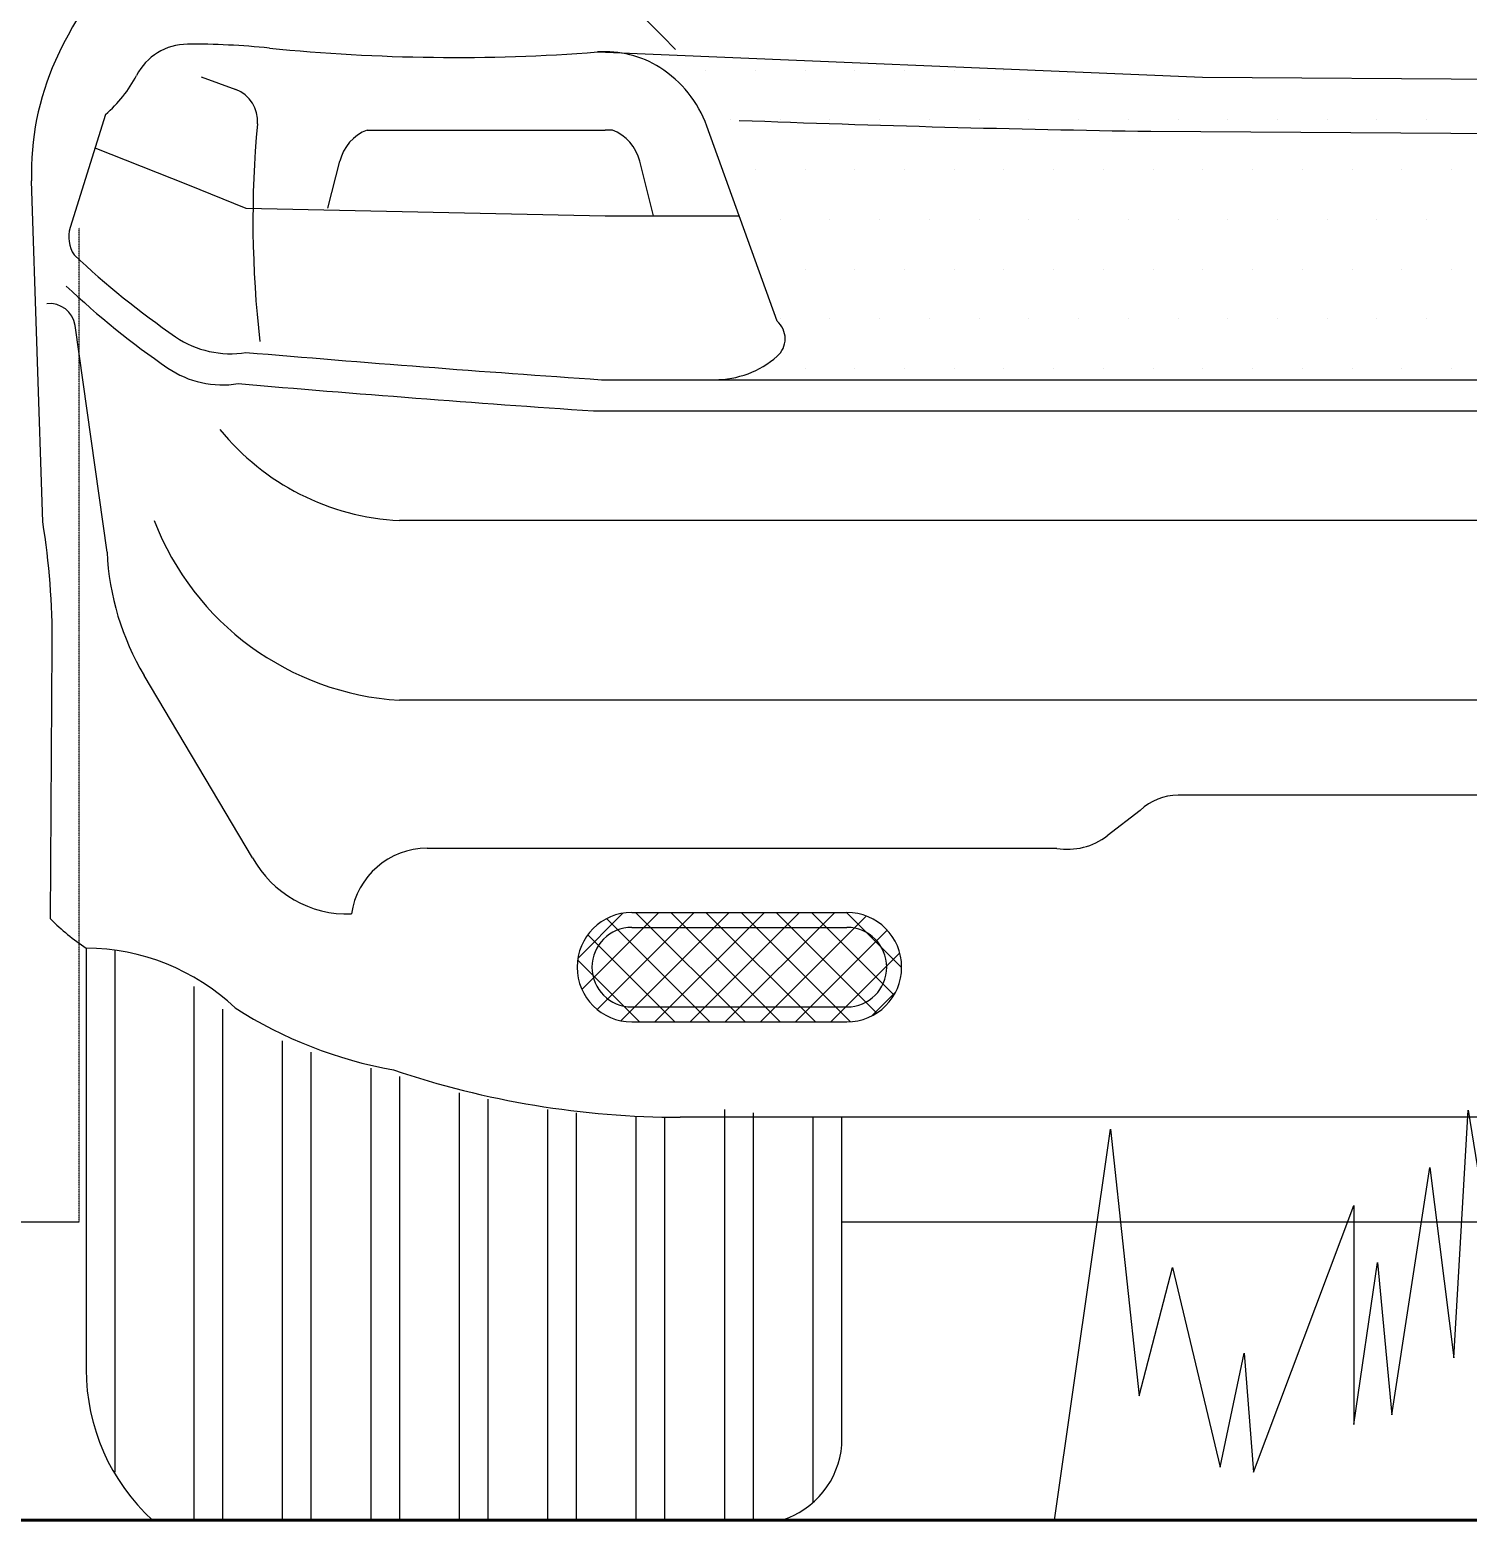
# Model space of a CAD drawing. Header units: millimetres. Extents: x -249630 to 95394, y -188036 to 109963.
# Drawn here: x -90926 to -90022, y 80497 to 81434 of the extents above; entities that cross this region are included whole.
import ezdxf

# ---------------------------------------------------------------- set-up
doc = ezdxf.new("R2010")
doc.units = ezdxf.units.MM
doc.linetypes.add('DASHED2', pattern=[9.525, 6.35, -3.175])
for name, color, linetype in [('Layer11', 30, 'Continuous'), ('Layer5', 84, 'Continuous'), ('Layer8', 8, 'Continuous'), ('VEREDA', 1, 'Continuous')]:
    doc.layers.add(name, color=color, linetype=linetype)
doc.layers.add('MUROS', color=6, linetype='Continuous', lineweight=60)

# ---------------------------------------------------------------- blocks, each defined once
blk = doc.blocks.new('A$C3F545D02')
at = {"layer": 'Layer11'}
for p, q in [((0.06938, 0.73838), (0.37353, 0.72575)), ((0.12375, 0.7292), (0.12375, 0.7292)), ((0.14875, 0.7292), (0.14875, 0.7292)), ((0.17375, 0.7292), (0.17375, 0.7292)), ((0.19875, 0.7292), (0.19875, 0.7292)), ((0.22375, 0.7292), (0.22375, 0.7292)), ((0.24875, 0.7292), (0.24875, 0.7292)), ((0.27375, 0.7292), (0.27375, 0.7292)), ((-0.12979, 0.72589), (-0.11251, 0.71949)), ((0.37353, 0.72575), (0.67491, 0.72359)), ((-0.17804, 0.70698), (-0.19572, 0.65008)), ((-0.04648, 0.69913), (0.07331, 0.69913)), ((0.07687, 0.69913), (0.07331, 0.69913)), ((0.15971, 0.60298), (0.12437, 0.7011)), ((0.13625, 0.7042), (0.13625, 0.7042)), ((0.16125, 0.7042), (0.16125, 0.7042)), ((0.18625, 0.7042), (0.18625, 0.7042)), ((0.21125, 0.7042), (0.21125, 0.7042)), ((0.23625, 0.7042), (0.23625, 0.7042)), ((0.26125, 0.7042), (0.26125, 0.7042)), ((0.28625, 0.7042), (0.28625, 0.7042)), ((0.31125, 0.7042), (0.31125, 0.7042)), ((0.33625, 0.7042), (0.33625, 0.7042)), ((0.67491, 0.69611), (0.34758, 0.69847)), ((0.36125, 0.7042), (0.36125, 0.7042)), ((0.38625, 0.7042), (0.38625, 0.7042)), ((0.41125, 0.7042), (0.41125, 0.7042)), ((0.43625, 0.7042), (0.43625, 0.7042)), ((0.46125, 0.7042), (0.46125, 0.7042)), ((0.48625, 0.7042), (0.48625, 0.7042)), ((-0.18328, 0.69013), (-0.13681, 0.67166)), ((-0.06611, 0.65989), (-0.06022, 0.68344)), ((0.09749, 0.65596), (0.09062, 0.68344)), ((0.14875, 0.6792), (0.14875, 0.6792)), ((0.17375, 0.6792), (0.17375, 0.6792)), ((0.19875, 0.6792), (0.19875, 0.6792)), ((0.22375, 0.6792), (0.22375, 0.6792)), ((0.24875, 0.6792), (0.24875, 0.6792)), ((0.27375, 0.6792), (0.27375, 0.6792)), ((0.29875, 0.6792), (0.29875, 0.6792)), ((0.32375, 0.6792), (0.32375, 0.6792)), ((0.34875, 0.6792), (0.34875, 0.6792)), ((0.37375, 0.6792), (0.37375, 0.6792)), ((0.39875, 0.6792), (0.39875, 0.6792)), ((0.42375, 0.6792), (0.42375, 0.6792)), ((0.44875, 0.6792), (0.44875, 0.6792)), ((0.47375, 0.6792), (0.47375, 0.6792)), ((0.49875, 0.6792), (0.49875, 0.6792)), ((-0.20952, 0.502), (-0.2151, 0.67358)), ((-0.13681, 0.67166), (-0.10735, 0.65989)), ((-0.10735, 0.65989), (0.07331, 0.65596)), ((0.07331, 0.65596), (0.14063, 0.65596)), ((0.16125, 0.6542), (0.16125, 0.6542)), ((0.18625, 0.6542), (0.18625, 0.6542)), ((0.21125, 0.6542), (0.21125, 0.6542)), ((0.23625, 0.6542), (0.23625, 0.6542)), ((0.26125, 0.6542), (0.26125, 0.6542)), ((0.28625, 0.6542), (0.28625, 0.6542)), ((0.31125, 0.6542), (0.31125, 0.6542)), ((0.33625, 0.6542), (0.33625, 0.6542)), ((0.36125, 0.6542), (0.36125, 0.6542)), ((0.38625, 0.6542), (0.38625, 0.6542)), ((0.41125, 0.6542), (0.41125, 0.6542)), ((0.43625, 0.6542), (0.43625, 0.6542)), ((0.46125, 0.6542), (0.46125, 0.6542)), ((0.48625, 0.6542), (0.48625, 0.6542)), ((0.17375, 0.6292), (0.17375, 0.6292)), ((0.19875, 0.6292), (0.19875, 0.6292)), ((0.22375, 0.6292), (0.22375, 0.6292)), ((0.24875, 0.6292), (0.24875, 0.6292)), ((0.27375, 0.6292), (0.27375, 0.6292)), ((0.29875, 0.6292), (0.29875, 0.6292)), ((0.32375, 0.6292), (0.32375, 0.6292)), ((0.34875, 0.6292), (0.34875, 0.6292)), ((0.37375, 0.6292), (0.37375, 0.6292)), ((0.39875, 0.6292), (0.39875, 0.6292)), ((0.42375, 0.6292), (0.42375, 0.6292)), ((0.44875, 0.6292), (0.44875, 0.6292)), ((0.47375, 0.6292), (0.47375, 0.6292)), ((0.49875, 0.6292), (0.49875, 0.6292)), ((-0.17718, 0.48682), (-0.1933, 0.60081)), ((0.16125, 0.6042), (0.16125, 0.6042)), ((0.18625, 0.6042), (0.18625, 0.6042)), ((0.21125, 0.6042), (0.21125, 0.6042)), ((0.23625, 0.6042), (0.23625, 0.6042)), ((0.26125, 0.6042), (0.26125, 0.6042)), ((0.28625, 0.6042), (0.28625, 0.6042)), ((0.31125, 0.6042), (0.31125, 0.6042)), ((0.33625, 0.6042), (0.33625, 0.6042)), ((0.36125, 0.6042), (0.36125, 0.6042)), ((0.38625, 0.6042), (0.38625, 0.6042)), ((0.41125, 0.6042), (0.41125, 0.6042)), ((0.43625, 0.6042), (0.43625, 0.6042)), ((0.46125, 0.6042), (0.46125, 0.6042)), ((0.48625, 0.6042), (0.48625, 0.6042)), ((0.17375, 0.5792), (0.17375, 0.5792)), ((0.19875, 0.5792), (0.19875, 0.5792)), ((0.22375, 0.5792), (0.22375, 0.5792)), ((0.24875, 0.5792), (0.24875, 0.5792)), ((0.27375, 0.5792), (0.27375, 0.5792)), ((0.29875, 0.5792), (0.29875, 0.5792)), ((0.32375, 0.5792), (0.32375, 0.5792)), ((0.34875, 0.5792), (0.34875, 0.5792)), ((0.37375, 0.5792), (0.37375, 0.5792)), ((0.39875, 0.5792), (0.39875, 0.5792)), ((0.42375, 0.5792), (0.42375, 0.5792)), ((0.44875, 0.5792), (0.44875, 0.5792)), ((0.47375, 0.5792), (0.47375, 0.5792)), ((0.49875, 0.5792), (0.49875, 0.5792)), ((0.07135, 0.57355), (0.67491, 0.57355)), ((0.06742, 0.55785), (0.67491, 0.55785)), ((0.67491, 0.50268), (-0.0302, 0.50268)), ((-0.20554, 0.30235), (-0.20475, 0.43996)), ((-0.10402, 0.33318), (-0.15858, 0.42487)), ((0.67491, 0.41233), (-0.0302, 0.41233)), ((0.67491, 0.36456), (0.36129, 0.36456)), ((0.34223, 0.35694), (0.3257, 0.34423)), ((0.30028, 0.33788), (-0.01622, 0.33788)), ((0.0595, 0.28256), (0.0822, 0.30526)), ((0.06153, 0.26691), (0.10024, 0.30563)), ((0.06917, 0.25688), (0.11792, 0.30563)), ((0.1259, 0.25061), (0.07398, 0.30253)), ((0.08114, 0.25117), (0.1356, 0.30563)), ((0.08665, 0.30563), (0.1948, 0.30563)), ((0.14358, 0.25061), (0.08856, 0.30563)), ((0.09826, 0.25061), (0.15327, 0.30563)), ((0.16125, 0.25061), (0.10624, 0.30563)), ((0.11593, 0.25061), (0.17095, 0.30563)), ((0.17893, 0.25061), (0.12391, 0.30563)), ((0.13361, 0.25061), (0.18863, 0.30563)), ((0.19655, 0.25066), (0.14159, 0.30563)), ((0.15129, 0.25061), (0.20453, 0.30385)), ((0.20982, 0.25507), (0.15927, 0.30563)), ((0.21847, 0.2641), (0.17695, 0.30563)), ((0.22231, 0.27794), (0.19463, 0.30563)), ((0.10822, 0.25061), (0.06446, 0.29437)), ((0.08665, 0.29815), (0.1948, 0.29815)), ((0.16897, 0.25061), (0.21507, 0.29671)), ((-0.18768, 0.28771), (-0.18768, 0.07577)), ((-0.17316, 0.0241), (-0.17316, 0.28665)), ((0.18664, 0.25061), (0.22135, 0.28531)), ((0.09054, 0.25061), (0.05938, 0.28177)), ((-0.13337, 0), (-0.13337, 0.2684)), ((0.20736, 0.25364), (0.21927, 0.26556)), ((-0.11899, 0), (-0.11899, 0.25697)), ((0.08665, 0.25809), (0.1948, 0.25809)), ((0.08665, 0.25061), (0.1948, 0.25061)), ((-0.08891, 0), (-0.08891, 0.24108)), ((-0.07453, 0), (-0.07453, 0.23545)), ((-0.04446, 0), (-0.04446, 0.22726)), ((-0.03007, 0), (-0.03007, 0.22312)), ((0, 0), (0, 0.21484)), ((0.01438, 0), (0.01438, 0.21167)), ((0.04446, 0), (0.04446, 0.2066)), ((0.05884, 0), (0.05884, 0.20492)), ((0.08891, 0), (0.08891, 0.20291)), ((0.1033, 0), (0.1033, 0.20266)), ((0.67491, 0.20266), (0.11098, 0.20266)), ((0.13337, 0), (0.13337, 0.2066)), ((0.14776, 0), (0.14776, 0.20492)), ((0.17783, 0.00896), (0.17783, 0.20291)), ((0.19221, 0.03788), (0.19221, 0.20266)), ((-0.15431, 0), (0.16188, 0))]:
    blk.add_line(p, q, dxfattribs=at)
for centre, radius, start, end in [((-0.16476, 0.48322), 0.37476, 43.15566, 58.53815), ((-0.02171, 0.65246), 0.19894, 133.78897, 155.79383), ((-0.13665, 0.71344), 0.02886, 90.31335, 152.86426), ((-0.13468, 0.35278), 0.38953, 84.238, 90.31335), ((-0.00206, 1.66706), 0.93143, 264.238, 274.39887), ((0.07331, 0.6873), 0.05123, 57.54841, 94.39887), ((-0.07855, 0.67801), 0.13662, 155.79383, 181.86005), ((0.06952, 0.68134), 0.0583, 19.81225, 57.54841), ((-0.21822, 0.75525), 0.0628, 309.77509, 332.86426), ((-0.11833, 0.70376), 0.01678, 354.73883, 69.69055), ((0.42543, 0.65369), 0.52928, 174.73883, 186.60235), ((-0.03805, 0.67789), 0.02285, 111.63279, 165.95384), ((0.06845, 0.67789), 0.02285, 14.04616, 68.36721), ((0.48236, 9.63488), 8.93742, 267.808664, 269.135898), ((-0.18027, 0.64528), 0.01618, 162.74665, 213.52557), ((0.0974, 0.94485), 0.4242, 226.65755, 235.52838), ((0.09347, 0.92915), 0.4242, 226.65755, 235.52838), ((-0.206, 0.59902), 0.01283, 8.04869, 96.44376), ((0.15201, 0.59415), 0.01172, 311.08458, 48.91542), ((-0.11529, 0.63506), 0.04843, 235.52838, 279.43182), ((0.8014, 11.24048), 10.69188, 265.124281, 266.084724), ((0.12829, 0.62136), 0.04781, 270, 311.08458), ((-0.11922, 0.61936), 0.04843, 235.52838, 279.43182), ((0.79747, 11.22478), 10.69188, 265.124281, 266.084724), ((-0.0238, 0.62698), 0.12447, 219.04114, 267.05521), ((-0.02135, 0.55369), 0.14164, 201.10467, 266.41806), ((-0.5818, 0.44214), 0.37706, 359.66862, 9.13513), ((-0.04404, 0.49302), 0.13329, 182.66793, 210.75381), ((0.36129, 0.3369), 0.02766, 90, 133.57434), ((-0.01622, 0.29936), 0.03853, 90, 171.78757), ((0.3057, 0.37026), 0.03283, 260.50525, 307.54793), ((-0.05613, 0.35946), 0.05462, 208.75285, 271.8725), ((-0.12815, 0.37861), 0.10866, 224.57626, 236.77926), ((0.08665, 0.27812), 0.02751, 90, 270), ((0.1948, 0.27812), 0.02751, 270, 90), ((0.08665, 0.27812), 0.02003, 90, 270), ((0.1948, 0.27812), 0.02003, 270, 90), ((-0.18848, 0.17748), 0.11023, 46.64339, 89.57928), ((0.00499, 0.44154), 0.2184, 237.35955, 259.91879), ((0.11098, 0.65055), 0.44789, 251.21698, 270), ((-0.08496, 0.07577), 0.10272, 180, 227.53041), ((0.14921, 0.04123), 0.04313, 287.08732, 355.55228)]:
    blk.add_arc(centre, radius, start, end, dxfattribs=at)

msp = doc.modelspace()

# ---------------------------------------------------------------- linework, layer by layer
at = {"layer": 'Layer5'}
msp.add_lwpolyline([(-90281.999, 80497.348), (-90246.754, 80743.101), (-90228.778, 80575.486), (-90207.806, 80656.3), (-90177.847, 80530.589), (-90162.867, 80602.424), (-90156.875, 80527.596), (-90093.96, 80695.211), (-90093.96, 80557.528), (-90078.98, 80659.294), (-90069.992, 80563.514), (-90046.024, 80719.156), (-90031.044, 80599.431), (-90022.056, 80755.073), (-89989.101, 80551.541)], dxfattribs=at)
at = {"layer": 'Layer8', "linetype": 'DASHED2', "ltscale": 0.025}
msp.add_lwpolyline([(-90894.961, 80684.848), (-90894.961, 81309.848)], dxfattribs=at)
at = {"layer": 'MUROS'}
msp.add_lwpolyline([(-97269.961, 80497.348), (-84894.961, 80497.348)], dxfattribs=at)
at = {"layer": 'VEREDA'}
for points in [[(-91159.201, 80684.848), (-90894.961, 80684.848)], [(-90415.658, 80684.848), (-89208.914, 80684.848)]]:
    msp.add_lwpolyline(points, dxfattribs=at)

# ---------------------------------------------------------------- block references
at = {"layer": 'VEREDA', "xscale": 1250, "yscale": 1250, "zscale": 1250}
msp.add_blockref('A$C3F545D02', (-90655.924, 80497.348), dxfattribs=at)

doc.saveas('drawing.dxf')
